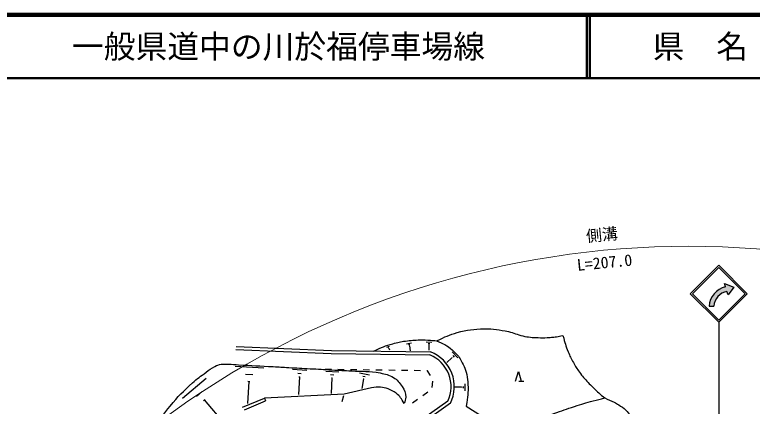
# Model space of a CAD drawing. Units: millimetres, scale not verified. Extents: x 40000 to 680000, y 20000 to 380000.
# Drawn here: x 207732 to 323792, y 318346 to 380000 of the extents above; entities that cross this region are included whole.
import ezdxf
from ezdxf.enums import TextEntityAlignment as Align

# ---------------------------------------------------------------- set-up
doc = ezdxf.new("R2010")
doc.units = ezdxf.units.MM
doc.header["$LTSCALE"] = 1000
for name, color, linetype, lineweight in [('M-BGD', 7, 'Continuous', 25), ('M-STR-HTXT', 7, 'Continuous', 13), ('M-STR-STRC', 7, 'Continuous', 25), ('M-TTL', 2, 'Continuous', 140), ('M-TTL-LINE', 7, 'Continuous', 50)]:
    doc.layers.add(name, color=color, linetype=linetype, lineweight=lineweight)
doc.layers.add('M-TTL-TXT', color=7, linetype='Continuous')
doc.styles.add('@ＭＳ ゴシック', font='')
doc.styles.add('ＭＳ ゴシック', font='')
doc.styles.get('@ＭＳ ゴシック').set_extended_font_data('@MS Gothic')
doc.styles.get('ＭＳ ゴシック').set_extended_font_data('MS Gothic')

msp = doc.modelspace()

# ---------------------------------------------------------------- hatches: boundary and pattern name
at = {"layer": 'M-STR-STRC'}
msp.add_hatch(color=256, dxfattribs=at).paths.add_polyline_path([(319588, 337142), (319422, 337661), (320892, 337098), (319981, 335913), (319815, 336432), (319771, 336423), (319727, 336413), (319683, 336402), (319639, 336391), (319596, 336379), (319553, 336366), (319510, 336352), (319467, 336338), (319425, 336322), (319382, 336307), (319340, 336290), (319299, 336272), (319257, 336254), (319216, 336235), (319176, 336216), (319136, 336196), (319096, 336175), (319056, 336153), (319017, 336131), (318978, 336108), (318940, 336084), (318902, 336060), (318864, 336035), (318827, 336009), (318790, 335983), (318754, 335956), (318718, 335928), (318683, 335900), (318648, 335871), (318614, 335842), (318581, 335811), (318547, 335781), (318515, 335750), (318483, 335718), (318451, 335686), (318420, 335653), (318390, 335619), (318360, 335586), (318331, 335551), (318302, 335516), (318274, 335481), (318247, 335445), (318220, 335409), (318194, 335372), (318169, 335335), (318144, 335297), (318120, 335259), (318096, 335220), (318073, 335181), (318051, 335142), (318030, 335102), (318009, 335062), (317989, 335022), (317970, 334981), (317951, 334940), (317934, 334898), (317916, 334856), (317900, 334814), (317884, 334772), (317869, 334729), (317855, 334687), (317842, 334644), (317829, 334600), (317817, 334557), (317806, 334513), (317796, 334469), (317786, 334425), (317777, 334381), (317769, 334336), (317762, 334292), (317755, 334247), (317750, 334202), (317745, 334158), (317740, 334113), (317740, 334108), (316997, 334109), (316999, 334148), (317004, 334206), (317010, 334264), (317017, 334321), (317025, 334379), (317034, 334436), (317044, 334493), (317055, 334550), (317067, 334607), (317080, 334664), (317094, 334720), (317109, 334776), (317124, 334832), (317141, 334888), (317159, 334943), (317178, 334998), (317198, 335053), (317218, 335107), (317240, 335161), (317262, 335214), (317286, 335267), (317310, 335320), (317336, 335372), (317362, 335424), (317389, 335476), (317417, 335526), (317446, 335577), (317476, 335627), (317506, 335676), (317538, 335725), (317570, 335773), (317603, 335821), (317637, 335868), (317672, 335914), (317708, 335960), (317744, 336005), (317781, 336050), (317819, 336094), (317858, 336137), (317898, 336180), (317938, 336221), (317979, 336263), (318020, 336303), (318063, 336343), (318106, 336382), (318150, 336420), (318194, 336457), (318239, 336494), (318285, 336530), (318331, 336565), (318378, 336599), (318425, 336633), (318473, 336665), (318522, 336697), (318571, 336728), (318621, 336758), (318671, 336787), (318722, 336815), (318773, 336843), (318825, 336869), (318877, 336895), (318929, 336920), (318982, 336943), (319036, 336966), (319089, 336988), (319144, 337009), (319198, 337029), (319253, 337048), (319308, 337066), (319364, 337083), (319419, 337099), (319475, 337115), (319532, 337129)])

# ---------------------------------------------------------------- linework, layer by layer
at = {"layer": 'M-BGD'}
for p, q in [((272485, 328478), (273384, 328434)), ((242551, 327759), (257555, 327136)), ((266283, 327641), (266713, 327818)), ((266489, 327600), (266597, 327644)), ((266574, 327509), (266601, 327520)), ((266587, 327514), (266700, 327239)), ((269359, 328201), (270174, 328342)), ((269700, 328050), (269904, 328086)), ((269811, 327860), (269862, 327869)), ((269837, 327864), (269976, 327058)), ((272811, 328237), (273036, 328226)), ((272912, 328007), (272871, 327174)), ((272884, 328008), (272940, 328005)), ((242531, 327260), (257541, 326636)), ((257541, 326636), (273057, 326422)), ((257555, 327136), (273156, 326920)), ((276567, 326900), (277449, 325966)), ((276664, 326329), (276885, 326096)), ((276541, 325992), (275722, 325217)), ((276514, 326021), (276569, 325962)), ((242419, 324648), (246944, 324407)), ((251446, 324168), (253708, 324047)), ((257578, 324135), (256578, 324149)), ((256670, 323890), (258720, 323781)), ((259577, 324108), (258577, 324121)), ((261577, 324080), (260577, 324094)), ((263577, 324052), (262577, 324066)), ((265577, 324025), (264577, 324039)), ((267577, 323997), (266577, 324011)), ((269576, 323969), (268577, 323983)), ((271576, 323942), (270576, 323956)), ((272690, 323926), (272576, 323928)), ((273165, 323179), (272690, 323926)), ((234133, 319601), (237830, 322763)), ((244056, 323426), (245187, 323366)), ((252264, 323557), (252830, 323527)), ((252517, 322976), (252369, 320197)), ((252447, 322980), (252588, 322973)), ((257412, 323337), (257924, 323309)), ((257641, 322811), (257509, 320339)), ((257577, 322814), (257705, 322807)), ((261978, 323597), (263562, 323303)), ((262623, 322658), (262337, 321120)), ((262499, 323091), (262895, 323017)), ((262574, 322667), (262673, 322649)), ((286550, 322306), (287000, 323807)), ((287000, 323807), (287450, 322307)), ((244561, 322265), (244376, 318788)), ((244420, 322272), (244702, 322257)), ((273397, 321293), (273500, 322287)), ((278586, 321888), (278565, 320784)), ((287075, 322307), (287825, 322307)), ((236310, 319863), (237234, 320653)), ((263848, 321234), (259551, 320239)), ((271944, 320035), (272762, 320610)), ((278024, 321346), (276817, 321368)), ((278024, 321380), (278023, 321311)), ((278302, 321479), (278297, 321203)), ((237447, 319235), (237678, 319433)), ((237563, 319334), (241199, 315082)), ((243550, 318201), (247021, 319641)), ((243880, 317796), (247213, 319180)), ((259551, 320239), (247021, 319641)), ((247021, 319641), (247213, 319180)), ((259241, 319079), (259499, 320045)), ((270308, 318884), (271126, 319459)), ((275892, 319145), (269989, 314992)), ((276286, 318810), (270277, 314583)), ((278771, 318384), (282611, 315929))]:
    msp.add_line(p, q, dxfattribs=at)
for radius, start, end in [(5390, 334.85912, 67.72056), (5890, 333.54122, 68.66325)]:
    msp.add_arc((271013, 321434), radius, start, end, dxfattribs=at)
for points, knots in [([(274111, 328627), (275537, 329337), (276052, 329563), (277372, 329945), (278981, 330410), (279944, 330504), (281618, 330539), (283114, 330569), (283956, 330393), (285422, 330095), (286322, 329912), (286781, 329630), (287676, 329424), (288609, 329210), (289154, 329193), (290110, 329152), (290650, 329128), (290953, 329138), (291493, 329160), (291760, 329171), (291909, 329184), (292175, 329208), (292484, 329236), (292657, 329257), (292965, 329300), (293374, 329356), (293510, 329385), (294007, 329481)], [0, 0, 0, 0, 1, 1, 1, 2, 2, 2, 3, 3, 3, 4, 4, 4, 5, 5, 5, 6, 6, 6, 7, 7, 7, 8, 8, 8, 9, 9, 9, 9]), ([(264181, 327044), (265578, 327653), (266009, 327878), (267248, 328202), (268006, 328401), (268434, 328513), (269211, 328612), (270112, 328727), (270622, 328772), (271530, 328795), (272160, 328812), (272513, 328786), (273141, 328736), (273521, 328706), (273755, 328765), (274111, 328627), (275148, 328224), (275758, 327957), (276580, 327206), (277116, 326716), (277446, 326440), (277809, 325811), (278332, 324902), (278647, 324370), (278872, 323346), (279004, 322741), (279010, 322388), (279048, 321769), (279129, 320445), (278994, 319930), (278771, 318384)], [0, 0, 0, 0, 1, 1, 1, 2, 2, 2, 3, 3, 3, 4, 4, 4, 5, 5, 5, 6, 6, 6, 7, 7, 7, 8, 8, 8, 9, 9, 9, 10, 10, 10, 10]), ([(294007, 329481), (294328, 328275), (294409, 327892), (294814, 326928), (295102, 326244), (295279, 325865), (295643, 325218), (295984, 324612), (296198, 324284), (296602, 323718), (297081, 323044), (297401, 322704), (297953, 322088), (298238, 321769), (298423, 321614), (298734, 321320), (299446, 320647), (299798, 320202), (300615, 319662), (301140, 319315), (301515, 319266), (302074, 318977), (302352, 318833), (302513, 318760), (302771, 318583), (303225, 318270), (303501, 318112), (303889, 317720), (304205, 317399), (304343, 317183), (304634, 316839), (305088, 316303), (305343, 316003), (305797, 315467), (306488, 314649), (306704, 314392), (307565, 313371)], [0, 0, 0, 0, 1, 1, 1, 2, 2, 2, 3, 3, 3, 4, 4, 4, 5, 5, 5, 6, 6, 6, 7, 7, 7, 8, 8, 8, 9, 9, 9, 10, 10, 10, 11, 11, 11, 12, 12, 12, 12]), ([(163279, 293068), (165290, 294293), (165870, 294626), (167442, 295757), (168625, 296607), (169290, 297084), (170399, 298029), (171778, 299204), (172438, 299986), (173701, 301285), (174621, 302231), (175078, 302816), (175988, 303771), (177096, 304934), (177724, 305579), (178871, 306704), (180109, 307918), (180817, 308584), (182101, 309750), (183223, 310769), (183859, 311332), (185019, 312307), (186191, 313290), (186856, 313831), (188052, 314784), (188620, 315236), (188928, 315502), (189520, 315922), (190053, 316300), (190308, 316625), (190932, 316820), (191796, 317091), (192341, 317179), (193239, 317060), (193879, 316976), (194234, 316829), (194801, 316522), (195342, 316230), (195577, 315953), (196021, 315528), (196510, 315061), (196659, 314674), (197178, 314241), (197687, 313816), (198012, 313624), (198596, 313311), (198948, 313123), (199164, 313044), (199551, 312944), (200303, 312748), (200754, 312663), (201529, 312728), (202322, 312794), (202744, 312983), (203522, 313146), (204423, 313335), (204928, 313441), (205829, 313630), (206362, 313741), (206660, 313804), (207193, 313916), (207497, 313979), (207663, 314037), (207971, 314079), (208603, 314166), (208962, 314203), (209599, 314197), (210532, 314188), (211055, 314107), (211973, 313946), (212624, 313833), (212989, 313761), (213624, 313580), (214482, 313336), (214964, 313190), (215786, 312844), (216668, 312472), (217150, 312229), (217983, 311755), (218433, 311499), (218652, 311301), (219103, 311046), (219652, 310735), (219968, 310555), (220571, 310367), (221031, 310223), (221314, 310237), (221795, 310207), (222409, 310168), (222757, 310196), (223370, 310252), (223860, 310297), (224133, 310358), (224608, 310490), (225444, 310722), (225891, 310935), (226665, 311328), (227207, 311603), (227491, 311808), (227950, 312208), (228536, 312719), (228741, 313132), (229189, 313768), (229484, 314187), (229550, 314482), (229820, 314918), (230683, 316312), (231165, 317103), (232193, 318381), (233429, 319919), (234240, 320689), (235697, 322018), (236479, 322731), (236979, 323059), (237829, 323689), (238356, 324079), (238642, 324321), (239226, 324618), (239592, 324805), (239816, 324893), (240221, 324959), (240673, 325033), (240935, 324973), (241393, 324966), (242009, 324956), (242354, 324913), (242969, 324880), (245096, 324763), (246287, 324698), (248414, 324582), (249363, 324530), (249894, 324501), (250843, 324449), (252157, 324377), (252893, 324337), (254207, 324265), (255553, 324191), (256308, 324150), (257654, 324077), (258865, 324010), (259544, 323985), (260754, 323907), (262505, 323795), (263518, 323953), (265234, 323592), (266078, 323414), (266576, 323309), (267326, 322883), (267992, 322505), (268255, 322102), (268679, 321464), (269062, 320889), (269288, 320481), (269254, 319792), (269234, 319397), (269194, 319195), (269035, 318803)], [0, 0, 0, 0, 1, 1, 1, 2, 2, 2, 3, 3, 3, 4, 4, 4, 5, 5, 5, 6, 6, 6, 7, 7, 7, 8, 8, 8, 9, 9, 9, 10, 10, 10, 11, 11, 11, 12, 12, 12, 13, 13, 13, 14, 14, 14, 15, 15, 15, 16, 16, 16, 17, 17, 17, 18, 18, 18, 19, 19, 19, 20, 20, 20, 21, 21, 21, 22, 22, 22, 23, 23, 23, 24, 24, 24, 25, 25, 25, 26, 26, 26, 27, 27, 27, 28, 28, 28, 29, 29, 29, 30, 30, 30, 31, 31, 31, 32, 32, 32, 33, 33, 33, 34, 34, 34, 35, 35, 35, 36, 36, 36, 37, 37, 37, 38, 38, 38, 39, 39, 39, 40, 40, 40, 41, 41, 41, 42, 42, 42, 43, 43, 43, 44, 44, 44, 45, 45, 45, 46, 46, 46, 47, 47, 47, 48, 48, 48, 49, 49, 49, 50, 50, 50, 51, 51, 51, 52, 52, 52, 52]), ([(269035, 318803), (268560, 319556), (268384, 319906), (267748, 320386), (267295, 320729), (267009, 320894), (266476, 321090), (266026, 321255), (265754, 321307), (265277, 321348), (264719, 321395), (264480, 321344), (263848, 321234)], [0, 0, 0, 0, 1, 1, 1, 2, 2, 2, 3, 3, 3, 4, 4, 4, 4]), ([(265738, 306017), (269507, 307971), (270558, 308579), (273786, 309914), (275656, 310688), (276721, 311080), (278624, 311766), (279759, 312176), (280409, 312365), (281560, 312725), (282464, 313008), (282985, 313122), (283890, 313402), (284499, 313590), (284854, 313660), (285443, 313903), (285927, 314102), (286161, 314291), (286630, 314525), (287652, 315035), (288224, 315321), (289264, 315793), (289961, 316109), (290356, 316279), (291063, 316573), (291656, 316820), (291989, 316959), (292591, 317184), (293841, 317652), (294543, 317913), (295814, 318323), (296961, 318693), (297608, 318887), (298772, 319197), (299489, 319388), (299725, 319450), (300615, 319662)], [0, 0, 0, 0, 1, 1, 1, 2, 2, 2, 3, 3, 3, 4, 4, 4, 5, 5, 5, 6, 6, 6, 7, 7, 7, 8, 8, 8, 9, 9, 9, 10, 10, 10, 11, 11, 11, 12, 12, 12, 12])]:
    msp.add_open_spline(points, degree=3, knots=knots, dxfattribs=at)
at = {"layer": 'M-STR-HTXT'}
msp.add_arc((313713, 204444), 139100, 59.65408, 131.35577, dxfattribs=at)
at = {"layer": 'M-STR-STRC'}
for p, q in [((314015, 336061), (318514, 340563)), ((314369, 336061), (318514, 340209)), ((323016, 336065), (318514, 340563)), ((322663, 336064), (318516, 340208)), ((319422, 337661), (320892, 337098)), ((319588, 337142), (319422, 337661)), ((320892, 337098), (319981, 335913)), ((314016, 336061), (318517, 331563)), ((314369, 336061), (318517, 331916)), ((318517, 331916), (322663, 336064)), ((318518, 331563), (323016, 336065)), ((319981, 335913), (319815, 336432)), ((316997, 334109), (317740, 334108)), ((318518, 331563), (318519, 329563)), ((318519, 329563), (318565, 313486))]:
    msp.add_line(p, q, dxfattribs=at)
for radius, start, end in [(3327, 102.6506, 176.31924), (2586, 101.18805, 175.28251)]:
    msp.add_arc((320317, 333896), radius, start, end, dxfattribs=at)
at = {"layer": 'M-TTL'}
msp.add_line((680000, 380000), (40000, 380000), dxfattribs=at)
at = {"layer": 'M-TTL-LINE'}
for p, q in [((297750, 380000), (297750, 370000)), ((298250, 380000), (298250, 370000)), ((40000, 370000), (680000, 370000))]:
    msp.add_line(p, q, dxfattribs=at)

# ---------------------------------------------------------------- texts
at = {"layer": 'M-STR-HTXT', "style": 'ＭＳ ゴシック'}
msp.add_text('側溝', height=1833, rotation=5.505, dxfattribs=at).set_placement((300273, 343898), align=Align.BOTTOM_CENTER)
at = {"layer": 'M-STR-HTXT', "style": '@ＭＳ ゴシック'}
msp.add_text('L=207.0', height=1833, rotation=5.505, dxfattribs=at).set_placement((300465, 341907), align=Align.TOP_CENTER)
at = {"layer": 'M-TTL-TXT', "style": 'ＭＳ ゴシック'}
msp.add_text('一般県道中の川於福停車場線', height=3666, dxfattribs=at).set_placement((216734, 375000), align=Align.MIDDLE_LEFT)
msp.add_text('県\u3000名', height=3666, dxfattribs=at).set_placement((315625, 375000), align=Align.MIDDLE_CENTER)

doc.saveas('drawing.dxf')
